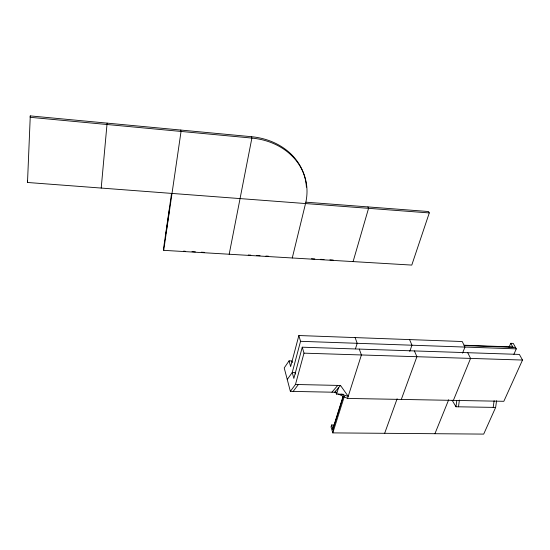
<?xml version="1.0" encoding="UTF-8"?>
<svg xmlns="http://www.w3.org/2000/svg" width="550" height="550" viewBox="0 0 550 550"><rect width="100%" height="100%" fill="white"/><g stroke="black" fill="none" stroke-linecap="round" stroke-linejoin="round"><path stroke-width="0.82" d="M171.524 193.634L163.508 248.806L163.714 250.339L411.778 265.086L429.282 212.933L27.5 182.476L30.277 115.899L251.46 136.703A68.2 57.571 -14 0 1 306.405 187.131M27.5 182.476L27.589 180.971M30.277 115.899L30.188 117.308L251.886 138.078A68.351 57.626 -14 0 1 305.532 203.548L292.27 257.984M101.207 188.066L107.106 123.124M496.567 400.764L495.646 407.419L455.984 406.766L456.754 400.888M458.487 406.808L459.381 400.077M493.192 407.378L494.12 400.723M166.024 233.001L169.331 210.258M163.714 250.339L181.039 131.443L180.764 130.054M229.185 254.231L251.886 138.078L251.46 136.703M462.536 353.148L464.97 347.071L462.234 341.522L298.856 335.528L290.647 366.623L289.08 360.841L291.857 360.924L292.311 362.574M298.856 335.528L300.548 341.316L292.236 372.487L287.251 379.479M338.456 394.068L347.531 398.434L503.834 401.308L522.5 360.044L519.372 354.42L302.259 347.194L293.844 378.441L292.236 372.487L295.048 372.563L295.453 374.048M336.27 392.728L334.682 392.246L290.366 391.353L295.481 384.471L303.999 353.155L302.259 347.194M353.093 261.601L368.562 208.326L367.922 206.91M343.331 394.254L336.579 394.123L338.546 387.757M334.18 425.006L331.636 424.978L331.031 426.931L332.805 432.891L483.697 434.101L495.646 407.419M355.472 348.782L357.191 343.296L355.128 337.59M332.826 428.945L343.255 395.814M332.942 429.337L343.386 396.206M332.805 432.891L344.41 396.172M347.531 398.434L361.405 354.963L359.281 349.092M409.757 351.402L411.971 345.214L409.558 339.591M384.656 433.311L397.127 398.777M401.308 399.424L416.893 356.716L414.411 350.921M434.926 433.709L448.697 399.733M453.386 400.379L470.566 358.408L467.748 352.701M509.046 347.174L510.737 343.303L513.246 343.393L516.292 348.865L513.886 354.296M289.08 360.841L284.219 367.936L290.366 391.353M293.171 391.408L298.334 384.539M331.946 392.191L337.734 385.413M341.041 394.171L348.198 396.337L340.519 385.474L334.682 392.246L336.951 393.339M295.481 384.471L340.519 385.474M303.999 353.155L522.5 360.044M464.056 345.214L512.751 346.947M464.241 345.586L515.474 347.401M300.548 341.316L516.292 348.865M183.556 251.137L185.24 251.24M191.998 251.639L195.374 251.845M201.286 252.196L204.662 252.395M248.263 254.994L250.786 255.145M256.671 255.496L260.033 255.695M265.918 256.046L268.434 256.197M311.465 258.761L314.813 258.961M320.684 259.304L324.039 259.511M329.911 259.854L333.266 260.054M305.862 202.18L428.526 211.53L429.282 212.933M452.114 400.235L455.984 406.766M510.737 343.303L512.951 347.311M335.637 391.132L336.579 394.123M331.636 424.978L333.424 430.939"/></g></svg>
